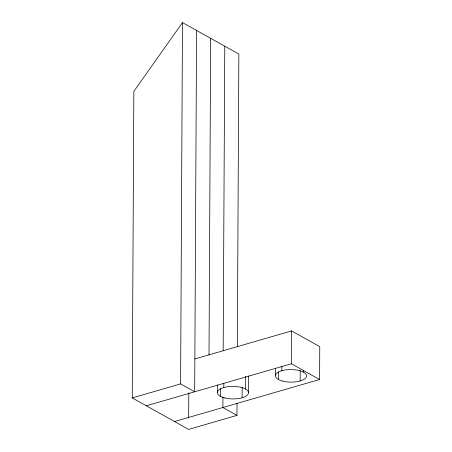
<?xml version="1.0" encoding="UTF-8"?>
<svg xmlns="http://www.w3.org/2000/svg" width="452" height="452" viewBox="0 0 452 452"><rect width="100%" height="100%" fill="white"/><g stroke="black" fill="none" stroke-linecap="round" stroke-linejoin="round"><path stroke-width="0.68" d="M237.034 403.393L236.972 415.394L188.614 429.4L132.233 397.929L133.843 91.355L182.484 22.6L238.865 54.07L237.328 346.938M196.58 30.47L194.688 391.788L180.591 383.923L182.484 22.6M188.67 418.123L188.806 392.754M209.016 354.826L210.672 38.335M217.406 392.596L217.446 384.906M220.39 396.297L220.429 388.607M222.932 397.042L222.876 407.523L236.972 415.394M223.175 350.712L224.768 46.206M223.802 387.539L223.819 383.347M242.125 397.766L242.176 387.285M245.532 389.008L245.6 376.431M248.515 392.715L248.606 375.94M275.432 375.781L275.477 368.097M278.421 379.488L278.46 371.798M281.828 370.73L281.85 366.538M291.574 330.926L319.767 346.661L319.592 379.51L291.404 363.775L291.574 330.926L194.857 358.939M300.151 380.957L300.207 370.476M303.563 372.199L303.574 370.103M132.233 397.929L180.591 383.923M146.329 405.794L291.404 363.775M174.517 421.53L319.592 379.51M282.534 381.076A15.554 6.277 0.3 0 0 306.529 376.233A15.554 6.277 0.3 0 0 283.907 370.222A15.554 6.277 0.3 0 0 282.534 381.076M224.508 397.884A15.554 6.277 0.3 0 0 248.498 393.042A15.554 6.277 0.3 0 0 225.881 387.031A15.554 6.277 0.3 0 0 224.508 397.884"/></g></svg>
